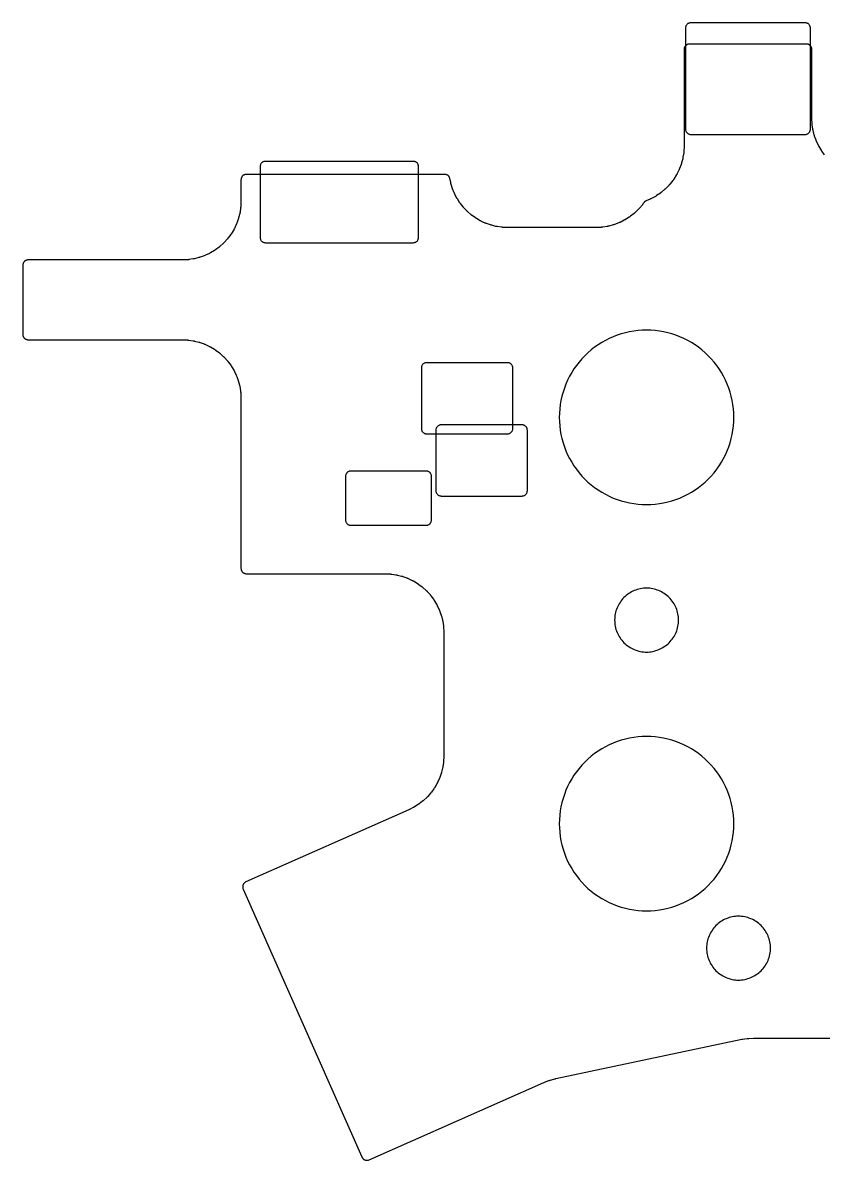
# Model space of a CAD drawing. Header units: millimetres. Extents: x 134 to 288, y -129 to -22.
# Drawn here: x 134.3 to 209.5, y -128.6 to -21.7 of the extents above; entities that cross this region are included whole.
import ezdxf

# ---------------------------------------------------------------- set-up
doc = ezdxf.new("R2010")
doc.units = ezdxf.units.MM
doc.layers.add('CUTOUTS', color=2, linetype='Continuous')
doc.layers.add('OUTLINE', color=1, linetype='Continuous')

msp = doc.modelspace()

# ---------------------------------------------------------------- linework, layer by layer
at = {"layer": 'CUTOUTS'}
for points in [[(207.75, -21.7), (197.02, -21.7), (196.97, -21.7), (196.92, -21.7), (196.88, -21.72), (196.83, -21.73), (196.79, -21.75), (196.74, -21.78), (196.71, -21.81), (196.67, -21.84), (196.64, -21.88), (196.61, -21.92), (196.58, -21.96), (196.56, -22), (196.54, -22.05), (196.53, -22.1), (196.52, -22.15), (196.52, -22.2), (196.52, -31.7), (196.52, -31.75), (196.53, -31.8), (196.54, -31.85), (196.56, -31.9), (196.58, -31.94), (196.61, -31.98), (196.64, -32.02), (196.67, -32.06), (196.71, -32.09), (196.74, -32.12), (196.79, -32.15), (196.83, -32.17), (196.88, -32.18), (196.92, -32.2), (196.97, -32.2), (197.02, -32.2), (207.75, -32.2), (207.8, -32.2), (207.85, -32.2), (207.9, -32.18), (207.94, -32.17), (207.99, -32.15), (208.03, -32.12), (208.07, -32.09), (208.11, -32.06), (208.14, -32.02), (208.17, -31.98), (208.19, -31.94), (208.21, -31.9), (208.23, -31.85), (208.24, -31.8), (208.25, -31.75), (208.25, -31.7), (208.25, -22.2), (208.25, -22.15), (208.24, -22.1), (208.23, -22.05), (208.21, -22), (208.19, -21.96), (208.17, -21.92), (208.14, -21.88), (208.11, -21.84), (208.07, -21.81), (208.03, -21.78), (207.99, -21.75), (207.94, -21.73), (207.9, -21.72), (207.85, -21.7), (207.8, -21.7), (207.75, -21.7)], [(170.94, -34.73), (157.06, -34.73), (157.01, -34.73), (156.96, -34.73), (156.91, -34.75), (156.86, -34.76), (156.82, -34.78), (156.78, -34.81), (156.74, -34.84), (156.7, -34.87), (156.67, -34.91), (156.64, -34.95), (156.61, -34.99), (156.59, -35.03), (156.58, -35.08), (156.56, -35.13), (156.56, -35.18), (156.56, -35.23), (156.56, -41.88), (156.56, -41.92), (156.56, -41.97), (156.58, -42.02), (156.59, -42.07), (156.61, -42.11), (156.64, -42.15), (156.67, -42.19), (156.7, -42.23), (156.74, -42.26), (156.78, -42.29), (156.82, -42.32), (156.86, -42.34), (156.91, -42.35), (156.96, -42.37), (157.01, -42.37), (157.06, -42.38), (170.94, -42.38), (170.99, -42.37), (171.04, -42.37), (171.09, -42.35), (171.14, -42.34), (171.18, -42.32), (171.22, -42.29), (171.26, -42.26), (171.3, -42.23), (171.33, -42.19), (171.36, -42.15), (171.39, -42.11), (171.41, -42.07), (171.42, -42.02), (171.44, -41.97), (171.44, -41.92), (171.44, -41.88), (171.44, -35.23), (171.44, -35.18), (171.44, -35.13), (171.42, -35.08), (171.41, -35.03), (171.39, -34.99), (171.36, -34.95), (171.33, -34.91), (171.3, -34.87), (171.26, -34.84), (171.22, -34.81), (171.18, -34.78), (171.14, -34.76), (171.09, -34.75), (171.04, -34.73), (170.99, -34.73), (170.94, -34.73)], [(201.06, -58.8), (201.05, -58.4), (201.02, -58), (200.97, -57.6), (200.9, -57.2), (200.82, -56.81), (200.71, -56.42), (200.58, -56.04), (200.44, -55.66), (200.28, -55.29), (200.09, -54.93), (199.9, -54.58), (199.68, -54.24), (199.45, -53.92), (199.2, -53.6), (198.94, -53.29), (198.66, -53), (198.37, -52.72), (198.06, -52.46), (197.75, -52.21), (197.42, -51.98), (197.08, -51.77), (196.73, -51.57), (196.37, -51.39), (196, -51.22), (195.62, -51.08), (195.24, -50.95), (194.85, -50.85), (194.46, -50.76), (194.07, -50.69), (193.67, -50.64), (193.26, -50.61), (192.86, -50.6), (192.46, -50.61), (192.06, -50.64), (191.66, -50.69), (191.26, -50.76), (190.87, -50.85), (190.48, -50.95), (190.1, -51.08), (189.72, -51.22), (189.36, -51.39), (189, -51.57), (188.65, -51.77), (188.31, -51.98), (187.98, -52.21), (187.66, -52.46), (187.36, -52.72), (187.06, -53), (186.79, -53.29), (186.52, -53.6), (186.28, -53.92), (186.04, -54.24), (185.83, -54.58), (185.63, -54.93), (185.45, -55.29), (185.29, -55.66), (185.14, -56.04), (185.02, -56.42), (184.91, -56.81), (184.82, -57.2), (184.75, -57.6), (184.7, -58), (184.67, -58.4), (184.66, -58.8), (184.67, -59.2), (184.7, -59.6), (184.75, -60), (184.82, -60.4), (184.91, -60.79), (185.02, -61.18), (185.14, -61.56), (185.29, -61.94), (185.45, -62.31), (185.63, -62.67), (185.83, -63.02), (186.04, -63.36), (186.28, -63.68), (186.52, -64), (186.79, -64.31), (187.06, -64.6), (187.36, -64.88), (187.66, -65.14), (187.98, -65.39), (188.31, -65.62), (188.65, -65.83), (189, -66.03), (189.36, -66.21), (189.72, -66.38), (190.1, -66.52), (190.48, -66.65), (190.87, -66.75), (191.26, -66.84), (191.66, -66.91), (192.06, -66.96), (192.46, -66.99), (192.86, -67), (193.26, -66.99), (193.67, -66.96), (194.07, -66.91), (194.46, -66.84), (194.85, -66.75), (195.24, -66.65), (195.62, -66.52), (196, -66.38), (196.37, -66.21), (196.73, -66.03), (197.08, -65.83), (197.42, -65.62), (197.75, -65.39), (198.06, -65.14), (198.37, -64.88), (198.66, -64.6), (198.94, -64.31), (199.2, -64), (199.45, -63.68), (199.68, -63.36), (199.9, -63.02), (200.09, -62.67), (200.28, -62.31), (200.44, -61.94), (200.58, -61.56), (200.71, -61.18), (200.82, -60.79), (200.9, -60.4), (200.97, -60), (201.02, -59.6), (201.05, -59.2), (201.06, -58.8)], [(179.79, -53.66), (172.21, -53.66), (172.16, -53.66), (172.11, -53.66), (172.06, -53.68), (172.01, -53.69), (171.97, -53.71), (171.93, -53.74), (171.89, -53.77), (171.85, -53.8), (171.82, -53.84), (171.79, -53.88), (171.76, -53.92), (171.74, -53.96), (171.73, -54.01), (171.71, -54.06), (171.71, -54.11), (171.71, -54.16), (171.71, -59.84), (171.71, -59.89), (171.71, -59.94), (171.73, -59.99), (171.74, -60.04), (171.76, -60.08), (171.79, -60.12), (171.82, -60.16), (171.85, -60.2), (171.89, -60.23), (171.93, -60.26), (171.97, -60.29), (172.01, -60.31), (172.06, -60.32), (172.11, -60.34), (172.16, -60.34), (172.21, -60.34), (179.79, -60.34), (179.84, -60.34), (179.89, -60.34), (179.94, -60.32), (179.99, -60.31), (180.03, -60.29), (180.07, -60.26), (180.11, -60.23), (180.15, -60.2), (180.18, -60.16), (180.21, -60.12), (180.24, -60.08), (180.26, -60.04), (180.27, -59.99), (180.29, -59.94), (180.29, -59.89), (180.29, -59.84), (180.29, -54.16), (180.29, -54.11), (180.29, -54.06), (180.27, -54.01), (180.26, -53.96), (180.24, -53.92), (180.21, -53.88), (180.18, -53.84), (180.15, -53.8), (180.11, -53.77), (180.07, -53.74), (180.03, -53.71), (179.99, -53.69), (179.94, -53.68), (179.89, -53.66), (179.84, -53.66), (179.79, -53.66)], [(181.17, -59.5), (173.58, -59.5), (173.53, -59.5), (173.48, -59.51), (173.43, -59.52), (173.38, -59.53), (173.34, -59.56), (173.3, -59.58), (173.26, -59.61), (173.22, -59.64), (173.19, -59.68), (173.16, -59.72), (173.13, -59.76), (173.11, -59.81), (173.1, -59.85), (173.08, -59.9), (173.08, -59.95), (173.08, -60), (173.08, -65.69), (173.08, -65.74), (173.08, -65.78), (173.1, -65.83), (173.11, -65.88), (173.13, -65.92), (173.16, -65.96), (173.19, -66), (173.22, -66.04), (173.26, -66.07), (173.3, -66.1), (173.34, -66.13), (173.38, -66.15), (173.43, -66.16), (173.48, -66.18), (173.53, -66.18), (173.58, -66.19), (181.17, -66.19), (181.21, -66.18), (181.26, -66.18), (181.31, -66.16), (181.36, -66.15), (181.4, -66.13), (181.44, -66.1), (181.48, -66.07), (181.52, -66.04), (181.55, -66), (181.58, -65.96), (181.61, -65.92), (181.63, -65.88), (181.64, -65.83), (181.66, -65.78), (181.66, -65.74), (181.67, -65.69), (181.67, -60), (181.66, -59.95), (181.66, -59.9), (181.64, -59.85), (181.63, -59.81), (181.61, -59.76), (181.58, -59.72), (181.55, -59.68), (181.52, -59.64), (181.48, -59.61), (181.44, -59.58), (181.4, -59.56), (181.36, -59.53), (181.31, -59.52), (181.26, -59.51), (181.21, -59.5), (181.17, -59.5)], [(172.17, -63.85), (165.08, -63.85), (165.03, -63.85), (164.98, -63.86), (164.93, -63.87), (164.88, -63.89), (164.84, -63.91), (164.8, -63.93), (164.76, -63.96), (164.72, -64), (164.69, -64.03), (164.66, -64.07), (164.64, -64.11), (164.61, -64.16), (164.6, -64.2), (164.59, -64.25), (164.58, -64.3), (164.58, -64.35), (164.58, -68.44), (164.58, -68.49), (164.59, -68.54), (164.6, -68.58), (164.61, -68.63), (164.64, -68.68), (164.66, -68.72), (164.69, -68.76), (164.72, -68.79), (164.76, -68.83), (164.8, -68.86), (164.84, -68.88), (164.88, -68.9), (164.93, -68.92), (164.98, -68.93), (165.03, -68.94), (165.08, -68.94), (172.17, -68.94), (172.22, -68.94), (172.26, -68.93), (172.31, -68.92), (172.36, -68.9), (172.4, -68.88), (172.44, -68.86), (172.48, -68.83), (172.52, -68.79), (172.55, -68.76), (172.58, -68.72), (172.61, -68.68), (172.63, -68.63), (172.64, -68.58), (172.66, -68.54), (172.66, -68.49), (172.67, -68.44), (172.67, -64.35), (172.66, -64.3), (172.66, -64.25), (172.64, -64.2), (172.63, -64.16), (172.61, -64.11), (172.58, -64.07), (172.55, -64.03), (172.52, -64), (172.48, -63.96), (172.44, -63.93), (172.4, -63.91), (172.36, -63.89), (172.31, -63.87), (172.26, -63.86), (172.22, -63.85), (172.17, -63.85)], [(195.86, -77.86), (195.86, -77.71), (195.85, -77.57), (195.83, -77.42), (195.8, -77.27), (195.77, -77.13), (195.73, -76.99), (195.69, -76.85), (195.63, -76.71), (195.57, -76.58), (195.51, -76.45), (195.44, -76.32), (195.36, -76.19), (195.27, -76.07), (195.18, -75.96), (195.09, -75.84), (194.98, -75.74), (194.88, -75.64), (194.77, -75.54), (194.65, -75.45), (194.53, -75.36), (194.4, -75.29), (194.28, -75.21), (194.15, -75.15), (194.01, -75.09), (193.87, -75.03), (193.73, -74.99), (193.59, -74.95), (193.45, -74.92), (193.3, -74.89), (193.16, -74.87), (193.01, -74.86), (192.86, -74.86), (192.72, -74.86), (192.57, -74.87), (192.42, -74.89), (192.28, -74.92), (192.13, -74.95), (191.99, -74.99), (191.85, -75.03), (191.71, -75.09), (191.58, -75.15), (191.45, -75.21), (191.32, -75.29), (191.2, -75.36), (191.08, -75.45), (190.96, -75.54), (190.85, -75.64), (190.74, -75.74), (190.64, -75.84), (190.54, -75.96), (190.45, -76.07), (190.37, -76.19), (190.29, -76.32), (190.22, -76.45), (190.15, -76.58), (190.09, -76.71), (190.04, -76.85), (189.99, -76.99), (189.95, -77.13), (189.92, -77.27), (189.89, -77.42), (189.88, -77.57), (189.87, -77.71), (189.86, -77.86), (189.87, -78.01), (189.88, -78.15), (189.89, -78.3), (189.92, -78.44), (189.95, -78.59), (189.99, -78.73), (190.04, -78.87), (190.09, -79.01), (190.15, -79.14), (190.22, -79.27), (190.29, -79.4), (190.37, -79.53), (190.45, -79.65), (190.54, -79.76), (190.64, -79.87), (190.74, -79.98), (190.85, -80.08), (190.96, -80.18), (191.08, -80.27), (191.2, -80.35), (191.32, -80.43), (191.45, -80.51), (191.58, -80.57), (191.71, -80.63), (191.85, -80.68), (191.99, -80.73), (192.13, -80.77), (192.28, -80.8), (192.42, -80.83), (192.57, -80.84), (192.72, -80.86), (192.86, -80.86), (193.01, -80.86), (193.16, -80.84), (193.3, -80.83), (193.45, -80.8), (193.59, -80.77), (193.73, -80.73), (193.87, -80.68), (194.01, -80.63), (194.15, -80.57), (194.28, -80.51), (194.4, -80.43), (194.53, -80.35), (194.65, -80.27), (194.77, -80.18), (194.88, -80.08), (194.98, -79.98), (195.09, -79.87), (195.18, -79.76), (195.27, -79.65), (195.36, -79.53), (195.44, -79.4), (195.51, -79.27), (195.57, -79.14), (195.63, -79.01), (195.69, -78.87), (195.73, -78.73), (195.77, -78.59), (195.8, -78.44), (195.83, -78.3), (195.85, -78.15), (195.86, -78.01), (195.86, -77.86)], [(201.06, -97), (201.05, -96.6), (201.02, -96.2), (200.97, -95.8), (200.9, -95.4), (200.82, -95.01), (200.71, -94.62), (200.58, -94.24), (200.44, -93.86), (200.28, -93.49), (200.09, -93.13), (199.9, -92.78), (199.68, -92.44), (199.45, -92.12), (199.2, -91.8), (198.94, -91.49), (198.66, -91.2), (198.37, -90.92), (198.06, -90.66), (197.75, -90.41), (197.42, -90.18), (197.08, -89.97), (196.73, -89.77), (196.37, -89.59), (196, -89.42), (195.62, -89.28), (195.24, -89.15), (194.85, -89.05), (194.46, -88.96), (194.07, -88.89), (193.67, -88.84), (193.26, -88.81), (192.86, -88.8), (192.46, -88.81), (192.06, -88.84), (191.66, -88.89), (191.26, -88.96), (190.87, -89.05), (190.48, -89.15), (190.1, -89.28), (189.72, -89.42), (189.36, -89.59), (189, -89.77), (188.65, -89.97), (188.31, -90.18), (187.98, -90.41), (187.66, -90.66), (187.36, -90.92), (187.06, -91.2), (186.79, -91.49), (186.52, -91.8), (186.28, -92.12), (186.04, -92.44), (185.83, -92.78), (185.63, -93.13), (185.45, -93.49), (185.29, -93.86), (185.14, -94.24), (185.02, -94.62), (184.91, -95.01), (184.82, -95.4), (184.75, -95.8), (184.7, -96.2), (184.67, -96.6), (184.66, -97), (184.67, -97.4), (184.7, -97.8), (184.75, -98.2), (184.82, -98.6), (184.91, -98.99), (185.02, -99.38), (185.14, -99.76), (185.29, -100.14), (185.45, -100.51), (185.63, -100.87), (185.83, -101.22), (186.04, -101.56), (186.28, -101.88), (186.52, -102.2), (186.79, -102.51), (187.06, -102.8), (187.36, -103.08), (187.66, -103.34), (187.98, -103.59), (188.31, -103.82), (188.65, -104.03), (189, -104.23), (189.36, -104.41), (189.72, -104.58), (190.1, -104.72), (190.48, -104.85), (190.87, -104.95), (191.26, -105.04), (191.66, -105.11), (192.06, -105.16), (192.46, -105.19), (192.86, -105.2), (193.26, -105.19), (193.67, -105.16), (194.07, -105.11), (194.46, -105.04), (194.85, -104.95), (195.24, -104.85), (195.62, -104.72), (196, -104.58), (196.37, -104.41), (196.73, -104.23), (197.08, -104.03), (197.42, -103.82), (197.75, -103.59), (198.06, -103.34), (198.37, -103.08), (198.66, -102.8), (198.94, -102.51), (199.2, -102.2), (199.45, -101.88), (199.68, -101.56), (199.9, -101.22), (200.09, -100.87), (200.28, -100.51), (200.44, -100.14), (200.58, -99.76), (200.71, -99.38), (200.82, -98.99), (200.9, -98.6), (200.97, -98.2), (201.02, -97.8), (201.05, -97.4), (201.06, -97)], [(204.5, -108.7), (204.5, -108.55), (204.49, -108.41), (204.47, -108.26), (204.44, -108.11), (204.41, -107.97), (204.37, -107.83), (204.32, -107.69), (204.27, -107.55), (204.21, -107.42), (204.15, -107.29), (204.07, -107.16), (203.99, -107.03), (203.91, -106.91), (203.82, -106.8), (203.72, -106.69), (203.62, -106.58), (203.51, -106.48), (203.4, -106.38), (203.29, -106.29), (203.17, -106.21), (203.04, -106.13), (202.91, -106.05), (202.78, -105.99), (202.65, -105.93), (202.51, -105.88), (202.37, -105.83), (202.23, -105.79), (202.09, -105.76), (201.94, -105.73), (201.79, -105.71), (201.65, -105.7), (201.5, -105.7), (201.35, -105.7), (201.21, -105.71), (201.06, -105.73), (200.91, -105.76), (200.77, -105.79), (200.63, -105.83), (200.49, -105.88), (200.35, -105.93), (200.22, -105.99), (200.09, -106.05), (199.96, -106.13), (199.83, -106.21), (199.71, -106.29), (199.6, -106.38), (199.49, -106.48), (199.38, -106.58), (199.28, -106.69), (199.18, -106.8), (199.09, -106.91), (199.01, -107.03), (198.93, -107.16), (198.85, -107.29), (198.79, -107.42), (198.73, -107.55), (198.68, -107.69), (198.63, -107.83), (198.59, -107.97), (198.56, -108.11), (198.53, -108.26), (198.51, -108.41), (198.5, -108.55), (198.5, -108.7), (198.5, -108.85), (198.51, -108.99), (198.53, -109.14), (198.56, -109.29), (198.59, -109.43), (198.63, -109.57), (198.68, -109.71), (198.73, -109.85), (198.79, -109.98), (198.85, -110.11), (198.93, -110.24), (199.01, -110.37), (199.09, -110.49), (199.18, -110.6), (199.28, -110.71), (199.38, -110.82), (199.49, -110.92), (199.6, -111.02), (199.71, -111.11), (199.83, -111.19), (199.96, -111.27), (200.09, -111.35), (200.22, -111.41), (200.35, -111.47), (200.49, -111.52), (200.63, -111.57), (200.77, -111.61), (200.91, -111.64), (201.06, -111.67), (201.21, -111.69), (201.35, -111.7), (201.5, -111.7), (201.65, -111.7), (201.79, -111.69), (201.94, -111.67), (202.09, -111.64), (202.23, -111.61), (202.37, -111.57), (202.51, -111.52), (202.65, -111.47), (202.78, -111.41), (202.91, -111.35), (203.04, -111.27), (203.17, -111.19), (203.29, -111.11), (203.4, -111.02), (203.51, -110.92), (203.62, -110.82), (203.72, -110.71), (203.82, -110.6), (203.91, -110.49), (203.99, -110.37), (204.07, -110.24), (204.15, -110.11), (204.21, -109.98), (204.27, -109.85), (204.32, -109.71), (204.37, -109.57), (204.41, -109.43), (204.44, -109.29), (204.47, -109.14), (204.49, -108.99), (204.5, -108.85), (204.5, -108.7)]]:
    msp.add_lwpolyline(points, close=True, dxfattribs=at)
at = {"layer": 'OUTLINE'}
msp.add_lwpolyline([(209.59, -34.12), (209.35, -33.8), (209.35, -33.79), (209.33, -33.76), (209.32, -33.75), (209.31, -33.74), (209.31, -33.73), (209.29, -33.69), (209.28, -33.68), (209.07, -33.34), (209.07, -33.33), (209.05, -33.29), (209.04, -33.28), (209.04, -33.28), (209.03, -33.26), (209.01, -33.23), (209.01, -33.22), (208.84, -32.85), (208.83, -32.84), (208.81, -32.81), (208.81, -32.8), (208.81, -32.79), (208.8, -32.78), (208.79, -32.74), (208.78, -32.73), (208.65, -32.35), (208.64, -32.34), (208.63, -32.3), (208.63, -32.29), (208.62, -32.28), (208.62, -32.27), (208.61, -32.23), (208.61, -32.22), (208.51, -31.83), (208.51, -31.82), (208.5, -31.78), (208.5, -31.77), (208.49, -31.76), (208.49, -31.74), (208.48, -31.7), (208.48, -31.69), (208.42, -31.29), (208.42, -31.28), (208.42, -31.24), (208.42, -31.23), (208.41, -31.22), (208.41, -31.21), (208.41, -31.17), (208.41, -31.16), (208.39, -30.73), (208.39, -30.73), (208.39, -30.71), (208.39, -30.7), (208.39, -30.7), (208.39, -30.69), (208.39, -30.67), (208.39, -30.67), (208.39, -24.22), (208.39, -24.21), (208.38, -24.16), (208.38, -24.14), (208.38, -24.11), (208.38, -24.1), (208.37, -24.06), (208.36, -24.05), (208.35, -24.02), (208.35, -24), (208.33, -23.97), (208.32, -23.96), (208.31, -23.93), (208.3, -23.92), (208.28, -23.89), (208.27, -23.88), (208.25, -23.85), (208.24, -23.84), (208.21, -23.82), (208.2, -23.81), (208.17, -23.79), (208.16, -23.78), (208.13, -23.76), (208.12, -23.76), (208.09, -23.74), (208.07, -23.74), (208.04, -23.72), (208.03, -23.72), (207.99, -23.71), (207.98, -23.71), (207.94, -23.7), (207.93, -23.7), (207.88, -23.7), (207.87, -23.7), (196.9, -23.7), (196.9, -23.7), (196.85, -23.7), (196.83, -23.7), (196.8, -23.71), (196.78, -23.71), (196.75, -23.72), (196.74, -23.72), (196.7, -23.74), (196.69, -23.74), (196.66, -23.76), (196.65, -23.76), (196.62, -23.78), (196.6, -23.79), (196.58, -23.81), (196.57, -23.82), (196.54, -23.84), (196.53, -23.85), (196.51, -23.88), (196.5, -23.89), (196.48, -23.92), (196.47, -23.93), (196.45, -23.96), (196.44, -23.97), (196.43, -24), (196.42, -24.02), (196.41, -24.05), (196.41, -24.06), (196.4, -24.1), (196.4, -24.11), (196.39, -24.14), (196.39, -24.16), (196.39, -24.21), (196.39, -24.22), (196.39, -33.27), (196.39, -33.28), (196.39, -33.3), (196.39, -33.3), (196.39, -33.31), (196.39, -33.31), (196.39, -33.33), (196.39, -33.34), (196.36, -33.78), (196.36, -33.8), (196.36, -33.84), (196.36, -33.85), (196.36, -33.86), (196.36, -33.87), (196.35, -33.91), (196.35, -33.92), (196.28, -34.34), (196.28, -34.35), (196.28, -34.39), (196.27, -34.4), (196.27, -34.41), (196.27, -34.43), (196.26, -34.47), (196.26, -34.48), (196.15, -34.88), (196.15, -34.9), (196.13, -34.94), (196.13, -34.95), (196.13, -34.96), (196.12, -34.97), (196.11, -35.01), (196.11, -35.02), (195.96, -35.41), (195.95, -35.43), (195.94, -35.46), (195.93, -35.47), (195.93, -35.48), (195.93, -35.5), (195.91, -35.53), (195.9, -35.54), (195.72, -35.92), (195.71, -35.93), (195.69, -35.97), (195.69, -35.98), (195.68, -35.99), (195.67, -36), (195.65, -36.03), (195.65, -36.04), (195.42, -36.4), (195.42, -36.41), (195.39, -36.44), (195.39, -36.45), (195.38, -36.46), (195.37, -36.47), (195.35, -36.51), (195.34, -36.52), (195.08, -36.85), (195.07, -36.86), (195.05, -36.89), (195.04, -36.9), (195.03, -36.9), (195.02, -36.91), (195, -36.94), (194.99, -36.95), (194.7, -37.26), (194.69, -37.26), (194.66, -37.29), (194.65, -37.3), (194.64, -37.31), (194.63, -37.32), (194.6, -37.35), (194.59, -37.35), (194.27, -37.62), (194.26, -37.63), (194.23, -37.66), (194.22, -37.67), (194.21, -37.67), (194.2, -37.68), (194.17, -37.7), (194.16, -37.71), (193.81, -37.95), (193.8, -37.95), (193.77, -37.98), (193.76, -37.98), (193.75, -37.99), (193.74, -37.99), (193.7, -38.02), (193.69, -38.02), (193.32, -38.22), (193.31, -38.23), (193.27, -38.25), (193.26, -38.25), (193.25, -38.26), (193.24, -38.26), (193.21, -38.28), (193.19, -38.28), (192.83, -38.43), (192.83, -38.44), (192.78, -38.46), (192.77, -38.46), (192.74, -38.48), (192.73, -38.49), (192.7, -38.51), (192.69, -38.52), (192.66, -38.54), (192.65, -38.55), (192.63, -38.58), (192.62, -38.59), (192.59, -38.63), (192.59, -38.63), (192.55, -38.69), (192.54, -38.7), (192.52, -38.73), (192.51, -38.74), (192.51, -38.75), (192.5, -38.76), (192.47, -38.79), (192.47, -38.8), (192.2, -39.13), (192.19, -39.14), (192.16, -39.17), (192.15, -39.18), (192.14, -39.19), (192.14, -39.2), (192.11, -39.23), (192.1, -39.23), (191.8, -39.53), (191.79, -39.54), (191.76, -39.57), (191.75, -39.57), (191.74, -39.58), (191.73, -39.59), (191.7, -39.62), (191.69, -39.62), (191.36, -39.89), (191.35, -39.89), (191.31, -39.92), (191.3, -39.93), (191.29, -39.93), (191.28, -39.94), (191.25, -39.96), (191.24, -39.97), (190.88, -40.2), (190.87, -40.2), (190.84, -40.23), (190.82, -40.23), (190.82, -40.24), (190.8, -40.24), (190.77, -40.26), (190.76, -40.27), (190.38, -40.46), (190.37, -40.46), (190.33, -40.48), (190.32, -40.49), (190.31, -40.49), (190.3, -40.49), (190.26, -40.51), (190.25, -40.52), (189.85, -40.66), (189.84, -40.67), (189.8, -40.68), (189.79, -40.69), (189.78, -40.69), (189.77, -40.69), (189.73, -40.7), (189.71, -40.71), (189.31, -40.82), (189.29, -40.82), (189.25, -40.83), (189.24, -40.83), (189.23, -40.83), (189.22, -40.84), (189.18, -40.84), (189.16, -40.85), (188.75, -40.91), (188.73, -40.91), (188.69, -40.92), (188.68, -40.92), (188.67, -40.92), (188.66, -40.92), (188.62, -40.92), (188.6, -40.93), (188.16, -40.95), (188.15, -40.95), (188.13, -40.95), (188.13, -40.95), (188.12, -40.95), (188.11, -40.95), (188.09, -40.95), (188.09, -40.95), (179.83, -40.95), (179.83, -40.95), (179.81, -40.95), (179.8, -40.95), (179.8, -40.95), (179.79, -40.95), (179.77, -40.95), (179.77, -40.95), (179.36, -40.93), (179.34, -40.93), (179.31, -40.93), (179.3, -40.92), (179.29, -40.92), (179.27, -40.92), (179.24, -40.92), (179.22, -40.92), (178.84, -40.86), (178.83, -40.86), (178.79, -40.85), (178.78, -40.85), (178.77, -40.85), (178.76, -40.85), (178.72, -40.84), (178.71, -40.84), (178.33, -40.74), (178.32, -40.74), (178.28, -40.73), (178.27, -40.73), (178.26, -40.73), (178.25, -40.72), (178.21, -40.71), (178.2, -40.71), (177.83, -40.58), (177.82, -40.58), (177.79, -40.56), (177.78, -40.56), (177.77, -40.55), (177.76, -40.55), (177.72, -40.53), (177.71, -40.53), (177.35, -40.37), (177.34, -40.36), (177.31, -40.35), (177.3, -40.34), (177.29, -40.34), (177.28, -40.33), (177.25, -40.31), (177.24, -40.31), (176.9, -40.11), (176.89, -40.11), (176.86, -40.09), (176.85, -40.08), (176.84, -40.08), (176.83, -40.07), (176.8, -40.05), (176.79, -40.04), (176.47, -39.81), (176.46, -39.81), (176.43, -39.78), (176.42, -39.78), (176.41, -39.77), (176.4, -39.76), (176.37, -39.74), (176.36, -39.73), (176.07, -39.48), (176.06, -39.47), (176.03, -39.44), (176.02, -39.44), (176.02, -39.43), (176.01, -39.42), (175.98, -39.39), (175.97, -39.39), (175.7, -39.1), (175.7, -39.1), (175.67, -39.07), (175.66, -39.06), (175.66, -39.05), (175.65, -39.04), (175.62, -39.01), (175.62, -39), (175.38, -38.7), (175.37, -38.69), (175.35, -38.66), (175.34, -38.65), (175.33, -38.64), (175.33, -38.63), (175.31, -38.6), (175.3, -38.59), (175.09, -38.26), (175.08, -38.25), (175.06, -38.22), (175.06, -38.21), (175.05, -38.2), (175.04, -38.19), (175.03, -38.16), (175.02, -38.15), (174.84, -37.8), (174.84, -37.79), (174.82, -37.75), (174.82, -37.74), (174.81, -37.74), (174.81, -37.72), (174.79, -37.69), (174.79, -37.68), (174.64, -37.32), (174.64, -37.31), (174.62, -37.27), (174.62, -37.26), (174.62, -37.25), (174.61, -37.24), (174.6, -37.2), (174.6, -37.19), (174.49, -36.82), (174.48, -36.81), (174.47, -36.77), (174.47, -36.76), (174.47, -36.75), (174.47, -36.74), (174.46, -36.7), (174.46, -36.69), (174.39, -36.37), (174.39, -36.36), (174.38, -36.31), (174.38, -36.3), (174.36, -36.27), (174.36, -36.25), (174.34, -36.22), (174.34, -36.21), (174.32, -36.18), (174.31, -36.17), (174.29, -36.14), (174.28, -36.13), (174.26, -36.1), (174.25, -36.09), (174.22, -36.07), (174.21, -36.06), (174.18, -36.04), (174.17, -36.03), (174.14, -36.01), (174.13, -36.01), (174.1, -35.99), (174.09, -35.99), (174.05, -35.97), (174.04, -35.97), (174.01, -35.96), (173.99, -35.96), (173.96, -35.95), (173.94, -35.95), (173.89, -35.95), (173.88, -35.95), (155.28, -35.95), (155.27, -35.95), (155.22, -35.95), (155.21, -35.95), (155.17, -35.96), (155.16, -35.96), (155.12, -35.97), (155.11, -35.97), (155.08, -35.99), (155.06, -35.99), (155.03, -36.01), (155.02, -36.01), (154.99, -36.03), (154.98, -36.04), (154.95, -36.06), (154.94, -36.07), (154.91, -36.09), (154.9, -36.1), (154.88, -36.13), (154.87, -36.14), (154.85, -36.17), (154.84, -36.18), (154.83, -36.21), (154.82, -36.22), (154.8, -36.25), (154.8, -36.27), (154.79, -36.3), (154.78, -36.31), (154.77, -36.35), (154.77, -36.36), (154.77, -36.39), (154.77, -36.41), (154.76, -36.46), (154.76, -36.47), (154.76, -38.48), (154.76, -38.48), (154.76, -38.5), (154.76, -38.51), (154.76, -38.51), (154.76, -38.52), (154.76, -38.54), (154.76, -38.55), (154.74, -38.97), (154.74, -38.98), (154.74, -39.02), (154.74, -39.03), (154.73, -39.04), (154.73, -39.06), (154.73, -39.1), (154.73, -39.11), (154.67, -39.51), (154.67, -39.52), (154.66, -39.56), (154.66, -39.57), (154.65, -39.58), (154.65, -39.59), (154.64, -39.63), (154.64, -39.64), (154.54, -40.03), (154.54, -40.04), (154.53, -40.08), (154.53, -40.09), (154.52, -40.1), (154.52, -40.11), (154.51, -40.15), (154.5, -40.16), (154.37, -40.54), (154.36, -40.55), (154.35, -40.59), (154.34, -40.6), (154.34, -40.61), (154.34, -40.62), (154.32, -40.66), (154.31, -40.67), (154.14, -41.03), (154.14, -41.04), (154.12, -41.08), (154.11, -41.09), (154.11, -41.1), (154.1, -41.11), (154.08, -41.14), (154.08, -41.15), (153.87, -41.5), (153.86, -41.51), (153.84, -41.54), (153.84, -41.55), (153.83, -41.56), (153.82, -41.57), (153.8, -41.6), (153.8, -41.61), (153.56, -41.93), (153.55, -41.94), (153.52, -41.98), (153.52, -41.98), (153.51, -41.99), (153.5, -42), (153.48, -42.03), (153.47, -42.04), (153.2, -42.34), (153.19, -42.35), (153.16, -42.38), (153.15, -42.38), (153.15, -42.39), (153.14, -42.4), (153.11, -42.43), (153.1, -42.44), (152.8, -42.71), (152.79, -42.71), (152.76, -42.74), (152.75, -42.75), (152.75, -42.75), (152.74, -42.76), (152.71, -42.79), (152.7, -42.79), (152.37, -43.03), (152.36, -43.04), (152.33, -43.06), (152.32, -43.07), (152.31, -43.07), (152.3, -43.08), (152.27, -43.1), (152.26, -43.11), (151.91, -43.32), (151.9, -43.32), (151.87, -43.34), (151.86, -43.35), (151.85, -43.35), (151.84, -43.36), (151.8, -43.38), (151.79, -43.38), (151.43, -43.55), (151.42, -43.56), (151.38, -43.57), (151.37, -43.58), (151.36, -43.58), (151.35, -43.59), (151.31, -43.6), (151.3, -43.61), (150.92, -43.74), (150.91, -43.74), (150.88, -43.76), (150.86, -43.76), (150.85, -43.76), (150.84, -43.77), (150.8, -43.78), (150.79, -43.78), (150.4, -43.88), (150.39, -43.88), (150.35, -43.89), (150.34, -43.89), (150.33, -43.89), (150.32, -43.9), (150.28, -43.9), (150.27, -43.9), (149.87, -43.96), (149.86, -43.97), (149.82, -43.97), (149.81, -43.97), (149.8, -43.97), (149.78, -43.97), (149.75, -43.98), (149.73, -43.98), (149.31, -44), (149.3, -44), (149.28, -44), (149.28, -44), (149.27, -44), (149.27, -44), (149.25, -44), (149.24, -44), (134.78, -44), (134.77, -44), (134.72, -44), (134.71, -44), (134.67, -44.01), (134.66, -44.01), (134.62, -44.02), (134.61, -44.02), (134.58, -44.04), (134.56, -44.04), (134.53, -44.06), (134.52, -44.06), (134.49, -44.08), (134.48, -44.09), (134.45, -44.11), (134.44, -44.12), (134.41, -44.14), (134.4, -44.15), (134.38, -44.18), (134.37, -44.19), (134.35, -44.22), (134.34, -44.23), (134.33, -44.26), (134.32, -44.27), (134.3, -44.3), (134.3, -44.32), (134.29, -44.35), (134.28, -44.36), (134.27, -44.4), (134.27, -44.41), (134.27, -44.44), (134.27, -44.46), (134.26, -44.51), (134.26, -44.52), (134.26, -50.98), (134.26, -50.99), (134.27, -51.04), (134.27, -51.06), (134.27, -51.09), (134.27, -51.1), (134.28, -51.14), (134.29, -51.15), (134.3, -51.18), (134.3, -51.2), (134.32, -51.23), (134.33, -51.24), (134.34, -51.27), (134.35, -51.28), (134.37, -51.31), (134.38, -51.32), (134.4, -51.35), (134.41, -51.36), (134.44, -51.38), (134.45, -51.39), (134.48, -51.41), (134.49, -51.42), (134.52, -51.44), (134.53, -51.44), (134.56, -51.46), (134.58, -51.46), (134.61, -51.48), (134.62, -51.48), (134.66, -51.49), (134.67, -51.49), (134.71, -51.5), (134.72, -51.5), (134.77, -51.5), (134.78, -51.5), (149.24, -51.5), (149.25, -51.5), (149.27, -51.5), (149.27, -51.5), (149.28, -51.5), (149.28, -51.5), (149.3, -51.5), (149.31, -51.5), (149.73, -51.52), (149.75, -51.52), (149.78, -51.53), (149.8, -51.53), (149.81, -51.53), (149.82, -51.53), (149.86, -51.53), (149.87, -51.54), (150.27, -51.6), (150.28, -51.6), (150.32, -51.6), (150.33, -51.61), (150.34, -51.61), (150.35, -51.61), (150.39, -51.62), (150.4, -51.62), (150.79, -51.72), (150.8, -51.72), (150.84, -51.73), (150.85, -51.74), (150.86, -51.74), (150.88, -51.74), (150.91, -51.76), (150.92, -51.76), (151.3, -51.89), (151.31, -51.9), (151.35, -51.91), (151.36, -51.92), (151.37, -51.92), (151.38, -51.93), (151.42, -51.94), (151.43, -51.95), (151.79, -52.12), (151.8, -52.12), (151.84, -52.14), (151.85, -52.15), (151.86, -52.15), (151.87, -52.16), (151.9, -52.18), (151.91, -52.18), (152.26, -52.39), (152.27, -52.4), (152.3, -52.42), (152.31, -52.43), (152.32, -52.43), (152.33, -52.44), (152.36, -52.46), (152.37, -52.47), (152.7, -52.71), (152.71, -52.71), (152.74, -52.74), (152.75, -52.75), (152.75, -52.75), (152.76, -52.76), (152.79, -52.79), (152.8, -52.79), (153.1, -53.06), (153.11, -53.07), (153.14, -53.1), (153.15, -53.11), (153.15, -53.12), (153.16, -53.12), (153.19, -53.15), (153.2, -53.16), (153.47, -53.46), (153.48, -53.47), (153.5, -53.5), (153.51, -53.51), (153.52, -53.52), (153.52, -53.52), (153.55, -53.56), (153.56, -53.57), (153.8, -53.89), (153.8, -53.9), (153.82, -53.93), (153.83, -53.94), (153.84, -53.95), (153.84, -53.96), (153.86, -53.99), (153.87, -54), (154.08, -54.35), (154.08, -54.36), (154.1, -54.39), (154.11, -54.4), (154.11, -54.41), (154.12, -54.42), (154.14, -54.46), (154.14, -54.47), (154.31, -54.83), (154.32, -54.84), (154.34, -54.88), (154.34, -54.89), (154.34, -54.9), (154.35, -54.91), (154.36, -54.95), (154.37, -54.96), (154.5, -55.34), (154.51, -55.35), (154.52, -55.39), (154.52, -55.4), (154.53, -55.41), (154.53, -55.42), (154.54, -55.46), (154.54, -55.47), (154.64, -55.86), (154.64, -55.87), (154.65, -55.91), (154.65, -55.92), (154.66, -55.93), (154.66, -55.94), (154.67, -55.98), (154.67, -55.99), (154.73, -56.39), (154.73, -56.4), (154.73, -56.44), (154.73, -56.46), (154.74, -56.47), (154.74, -56.48), (154.74, -56.52), (154.74, -56.53), (154.76, -56.95), (154.76, -56.96), (154.76, -56.98), (154.76, -56.99), (154.76, -56.99), (154.76, -57), (154.76, -57.02), (154.76, -57.02), (154.76, -72.98), (154.76, -72.99), (154.77, -73.04), (154.77, -73.06), (154.77, -73.09), (154.77, -73.1), (154.78, -73.14), (154.79, -73.15), (154.8, -73.18), (154.8, -73.2), (154.82, -73.23), (154.83, -73.24), (154.84, -73.27), (154.85, -73.28), (154.87, -73.31), (154.88, -73.32), (154.9, -73.35), (154.91, -73.36), (154.94, -73.38), (154.95, -73.39), (154.98, -73.41), (154.99, -73.42), (155.02, -73.44), (155.03, -73.44), (155.06, -73.46), (155.08, -73.46), (155.11, -73.48), (155.12, -73.48), (155.16, -73.49), (155.17, -73.49), (155.21, -73.5), (155.22, -73.5), (155.27, -73.5), (155.28, -73.5), (168.29, -73.5), (168.3, -73.5), (168.32, -73.5), (168.32, -73.5), (168.33, -73.5), (168.33, -73.5), (168.35, -73.5), (168.36, -73.5), (168.78, -73.52), (168.8, -73.52), (168.83, -73.53), (168.85, -73.53), (168.86, -73.53), (168.87, -73.53), (168.91, -73.53), (168.92, -73.54), (169.32, -73.6), (169.33, -73.6), (169.37, -73.6), (169.38, -73.61), (169.39, -73.61), (169.4, -73.61), (169.44, -73.62), (169.45, -73.62), (169.84, -73.72), (169.85, -73.72), (169.89, -73.73), (169.9, -73.74), (169.91, -73.74), (169.93, -73.74), (169.96, -73.76), (169.97, -73.76), (170.35, -73.89), (170.36, -73.9), (170.4, -73.91), (170.41, -73.92), (170.42, -73.92), (170.43, -73.93), (170.47, -73.94), (170.48, -73.95), (170.84, -74.12), (170.85, -74.12), (170.89, -74.14), (170.9, -74.15), (170.91, -74.15), (170.92, -74.16), (170.95, -74.18), (170.96, -74.18), (171.31, -74.39), (171.32, -74.4), (171.35, -74.42), (171.36, -74.43), (171.37, -74.43), (171.38, -74.44), (171.41, -74.46), (171.42, -74.47), (171.75, -74.71), (171.76, -74.71), (171.79, -74.74), (171.8, -74.75), (171.8, -74.75), (171.81, -74.76), (171.84, -74.79), (171.85, -74.79), (172.15, -75.06), (172.16, -75.07), (172.19, -75.1), (172.2, -75.11), (172.2, -75.12), (172.21, -75.12), (172.24, -75.15), (172.25, -75.16), (172.52, -75.46), (172.53, -75.47), (172.55, -75.5), (172.56, -75.51), (172.57, -75.52), (172.57, -75.52), (172.6, -75.56), (172.61, -75.57), (172.85, -75.89), (172.85, -75.9), (172.87, -75.93), (172.88, -75.94), (172.89, -75.95), (172.89, -75.96), (172.91, -75.99), (172.92, -76), (173.13, -76.35), (173.13, -76.36), (173.15, -76.39), (173.16, -76.4), (173.16, -76.41), (173.17, -76.42), (173.19, -76.46), (173.19, -76.47), (173.36, -76.83), (173.37, -76.84), (173.39, -76.88), (173.39, -76.89), (173.39, -76.9), (173.4, -76.91), (173.41, -76.95), (173.42, -76.96), (173.55, -77.34), (173.56, -77.35), (173.57, -77.39), (173.57, -77.4), (173.58, -77.41), (173.58, -77.42), (173.59, -77.46), (173.59, -77.47), (173.69, -77.86), (173.69, -77.87), (173.7, -77.91), (173.7, -77.92), (173.71, -77.93), (173.71, -77.94), (173.72, -77.98), (173.72, -77.99), (173.78, -78.39), (173.78, -78.4), (173.78, -78.44), (173.78, -78.46), (173.79, -78.47), (173.79, -78.48), (173.79, -78.52), (173.79, -78.53), (173.81, -78.95), (173.81, -78.96), (173.81, -78.98), (173.81, -78.99), (173.81, -78.99), (173.81, -79), (173.81, -79.02), (173.81, -79.02), (173.81, -90.64), (173.81, -90.64), (173.81, -90.66), (173.81, -90.67), (173.81, -90.67), (173.81, -90.68), (173.81, -90.7), (173.81, -90.71), (173.79, -91.12), (173.79, -91.13), (173.79, -91.17), (173.79, -91.18), (173.79, -91.19), (173.78, -91.21), (173.78, -91.24), (173.78, -91.26), (173.72, -91.65), (173.72, -91.66), (173.71, -91.7), (173.71, -91.71), (173.71, -91.72), (173.71, -91.73), (173.7, -91.77), (173.7, -91.78), (173.6, -92.16), (173.6, -92.17), (173.59, -92.21), (173.59, -92.22), (173.58, -92.23), (173.58, -92.24), (173.57, -92.28), (173.56, -92.29), (173.43, -92.66), (173.43, -92.67), (173.42, -92.71), (173.41, -92.72), (173.41, -92.73), (173.4, -92.74), (173.39, -92.77), (173.38, -92.79), (173.22, -93.14), (173.21, -93.15), (173.2, -93.19), (173.19, -93.2), (173.19, -93.21), (173.18, -93.22), (173.16, -93.25), (173.16, -93.26), (172.96, -93.6), (172.95, -93.61), (172.93, -93.65), (172.92, -93.66), (172.92, -93.66), (172.91, -93.67), (172.89, -93.71), (172.88, -93.72), (172.65, -94.04), (172.65, -94.04), (172.62, -94.08), (172.61, -94.09), (172.61, -94.09), (172.6, -94.1), (172.58, -94.13), (172.57, -94.14), (172.31, -94.44), (172.3, -94.45), (172.27, -94.47), (172.27, -94.48), (172.26, -94.49), (172.25, -94.5), (172.22, -94.52), (172.21, -94.53), (171.93, -94.8), (171.92, -94.81), (171.89, -94.84), (171.88, -94.84), (171.87, -94.85), (171.86, -94.86), (171.83, -94.88), (171.82, -94.89), (171.51, -95.13), (171.5, -95.14), (171.47, -95.16), (171.46, -95.17), (171.45, -95.17), (171.44, -95.18), (171.41, -95.2), (171.4, -95.21), (171.07, -95.42), (171.06, -95.42), (171.03, -95.44), (171.02, -95.45), (171.01, -95.45), (171, -95.46), (170.96, -95.48), (170.95, -95.48), (170.58, -95.67), (170.57, -95.67), (170.56, -95.68), (170.55, -95.68), (170.55, -95.69), (170.54, -95.69), (170.52, -95.7), (170.52, -95.7), (155.23, -102.47), (155.23, -102.47), (155.18, -102.49), (155.17, -102.5), (155.14, -102.52), (155.13, -102.53), (155.1, -102.55), (155.09, -102.56), (155.07, -102.58), (155.06, -102.59), (155.03, -102.62), (155.02, -102.63), (155, -102.66), (155, -102.67), (154.98, -102.7), (154.97, -102.71), (154.96, -102.74), (154.95, -102.76), (154.94, -102.79), (154.94, -102.8), (154.93, -102.84), (154.93, -102.85), (154.93, -102.88), (154.92, -102.9), (154.92, -102.93), (154.92, -102.95), (154.93, -102.98), (154.93, -103), (154.93, -103.03), (154.94, -103.05), (154.95, -103.08), (154.95, -103.09), (154.97, -103.14), (154.97, -103.15), (166.12, -128.33), (166.12, -128.34), (166.15, -128.38), (166.15, -128.4), (166.17, -128.42), (166.18, -128.44), (166.2, -128.46), (166.21, -128.47), (166.24, -128.5), (166.25, -128.51), (166.27, -128.53), (166.28, -128.54), (166.31, -128.56), (166.32, -128.57), (166.35, -128.59), (166.37, -128.59), (166.4, -128.61), (166.41, -128.61), (166.44, -128.62), (166.46, -128.63), (166.49, -128.63), (166.51, -128.64), (166.54, -128.64), (166.56, -128.64), (166.59, -128.64), (166.6, -128.64), (166.64, -128.64), (166.65, -128.64), (166.69, -128.63), (166.7, -128.63), (166.73, -128.62), (166.75, -128.62), (166.8, -128.6), (166.8, -128.59), (183.2, -121.33), (183.21, -121.33), (183.23, -121.32), (183.23, -121.32), (183.24, -121.32), (183.24, -121.32), (183.26, -121.31), (183.27, -121.31), (183.69, -121.15), (183.7, -121.14), (183.74, -121.13), (183.75, -121.12), (183.76, -121.12), (183.78, -121.12), (183.82, -121.1), (183.83, -121.1), (184.26, -120.98), (184.27, -120.98), (184.29, -120.98), (184.3, -120.98), (184.3, -120.97), (184.31, -120.97), (184.33, -120.97), (184.34, -120.97), (201.8, -117.27), (201.81, -117.27), (201.83, -117.27), (201.84, -117.27), (201.84, -117.27), (201.85, -117.27), (201.87, -117.26), (201.87, -117.26), (202.32, -117.19), (202.33, -117.19), (202.37, -117.18), (202.39, -117.18), (202.4, -117.18), (202.41, -117.18), (202.45, -117.18), (202.46, -117.18), (202.91, -117.15), (202.92, -117.15), (202.94, -117.15), (202.95, -117.15), (202.95, -117.15), (202.96, -117.15), (202.98, -117.15), (202.99, -117.15), (220.92, -117.15)], dxfattribs=at)

doc.saveas('drawing.dxf')
